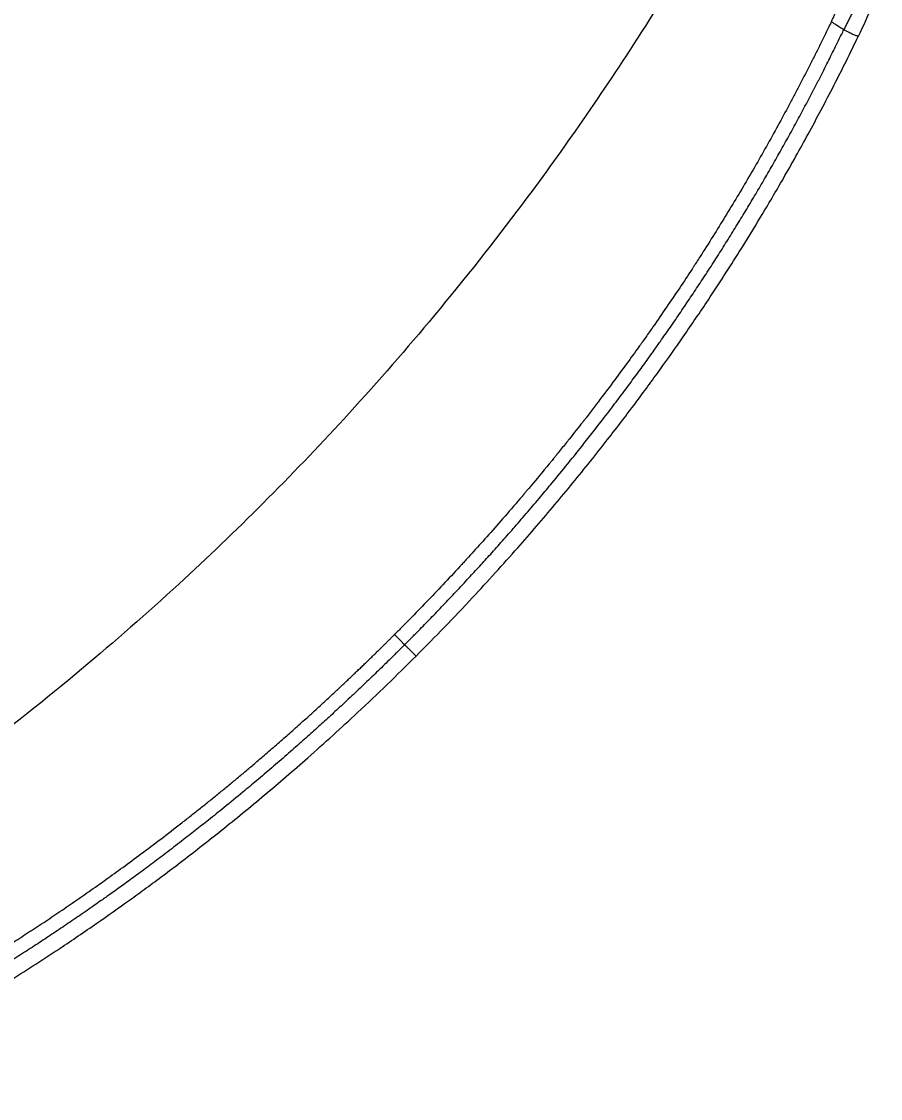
# Model space of a CAD drawing. Header units: millimetres. Extents: x 151130 to 215929, y 2134 to 34533.
# Drawn here: x 158549.8 to 158754.8, y 21280 to 21537.1 of the extents above; entities that cross this region are included whole.
import ezdxf

# ---------------------------------------------------------------- set-up
doc = ezdxf.new("R2010")
doc.units = ezdxf.units.MM
doc.layers.add('1', color=7, linetype='Continuous')
doc.styles.get("Standard").update_dxf_attribs({"font": 'isocp2.shx'})

# ---------------------------------------------------------------- blocks, each defined once
blk = doc.blocks.new('SILLA GO 34006A')
at = {"layer": '1', "color": 0, "linetype": 'Continuous', "lineweight": 18}
for points, knots in [([(15.97, 464.32), (9.5, 464.32), (-2.32, 464.12), (-18.66, 463.33), (-32.98, 462.26), (-44.08, 461.16), (-52.62, 460.16), (-58.4, 459.42), (-63.7, 458.68), (-68.67, 457.94), (-75.1, 456.92), (-83.39, 455.5), (-94.49, 453.37), (-105.58, 450.98), (-116.63, 448.34), (-127.13, 445.62), (-138.67, 442.36), (-150.91, 438.59), (-159.23, 435.79), (-163.37, 434.33)], [0, 0, 0, 0, 0.106159, 0.194197, 0.268485, 0.342092, 0.377283, 0.409729, 0.437638, 0.465219, 0.492172, 0.544671, 0.603184, 0.677781, 0.730983, 0.789677, 0.855856, 0.927972, 1, 1, 1, 1]), ([(195.31, 434.33), (191.17, 435.79), (182.85, 438.59), (170.61, 442.36), (159.07, 445.62), (148.57, 448.34), (137.52, 450.98), (126.43, 453.37), (115.33, 455.5), (107.05, 456.92), (100.61, 457.94), (95.64, 458.68), (90.34, 459.42), (84.57, 460.16), (76.02, 461.16), (64.93, 462.26), (50.6, 463.33), (34.26, 464.12), (22.44, 464.32), (15.97, 464.32)], [0, 0, 0, 0, 0.072028, 0.144144, 0.210323, 0.269017, 0.322219, 0.396816, 0.455329, 0.507828, 0.534781, 0.562362, 0.590271, 0.622717, 0.657908, 0.731515, 0.805803, 0.893841, 1, 1, 1, 1]), ([(-163.35, 434.35), (-166.03, 433.49), (-169.68, 432.06), (-174.17, 429.89), (-177.48, 427.76), (-179.27, 425.65), (-180.09, 423.89), (-180.39, 422.94), (-180.51, 422.53), (-180.56, 422.36)], [0, 0, 0, 0, 0.289662, 0.423291, 0.549592, 0.783098, 0.906546, 0.959288, 1, 1, 1, 1]), ([(-173.36, 385.21), (-171.83, 385.67), (-164.86, 387.73), (-148.43, 392.19), (-125.36, 397.68), (-99.91, 402.65), (-72.85, 406.92), (-43.66, 410.26), (-12.92, 412.28), (6.66, 412.71), (15.97, 412.71)], [0, 0, 0, 0, 0.024998, 0.11382, 0.266378, 0.395957, 0.519196, 0.694517, 0.854829, 1, 1, 1, 1]), ([(15.97, 412.71), (25.29, 412.71), (44.86, 412.28), (75.61, 410.26), (105.94, 406.79), (135.39, 402.06), (163.48, 396.34), (186.94, 390.51), (200.97, 386.49), (205.3, 385.2)], [0, 0, 0, 0, 0.145172, 0.305485, 0.480807, 0.622053, 0.771552, 0.929187, 1, 1, 1, 1])]:
    blk.add_open_spline(points, degree=3, knots=knots, dxfattribs=at)
at = {"layer": '1', "color": 0, "linetype": 'Continuous', "lineweight": 13}
for points, weights in [([(15.97, 464.32), (15.97, 464.32), (15.97, 464.11), (15.97, 463.63), (15.97, 462.87), (15.97, 461.9)], [0.741298487052, 0.644880613491, 0.572541854701, 0.524282210682, 0.500101681433, 0.500000266956]), ([(15.97, 461.9), (15.97, 461.62), (15.97, 461.34), (15.97, 461.06), (15.97, 460.77), (15.97, 460.49)], [0.500000266956, 0.499971864524, 0.501832112789, 0.505581011749, 0.511218561405, 0.518744761757]), ([(15.97, 460.49), (15.97, 459.39), (15.97, 458.45), (15.97, 457.76), (15.97, 457.31), (15.97, 457.06)], [0.518744761757, 0.549971280104, 0.613710063102, 0.70996111075, 0.83872442305, 1])]:
    blk.add_rational_spline(points, weights, degree=5, dxfattribs=at)
for points, knots in [([(15.97, 460.49), (15.66, 460.48), (15.04, 460.48), (14.11, 460.48), (13.17, 460.48), (12.23, 460.47), (10.9, 460.46), (9.2, 460.45), (7.1, 460.42), (4.97, 460.38), (2.07, 460.32), (-1.64, 460.22), (-5.9, 460.07), (-9.98, 459.9), (-13.95, 459.7), (-18.14, 459.46), (-22.6, 459.18), (-27.24, 458.84), (-31.82, 458.47), (-36.73, 458.03), (-41.66, 457.54), (-46.5, 457.01), (-50.8, 456.51), (-55.07, 455.98), (-59.47, 455.4), (-63.88, 454.77), (-68.04, 454.15), (-72.01, 453.53), (-75.44, 452.96), (-78.21, 452.49), (-81.14, 451.98), (-84.64, 451.34), (-88.85, 450.54), (-92.94, 449.73), (-97.04, 448.89), (-101.19, 448), (-105.42, 447.05), (-109.61, 446.08), (-113.74, 445.09), (-117.82, 444.07), (-121.89, 443.02), (-125.98, 441.94), (-130.1, 440.8), (-134.23, 439.63), (-138.36, 438.43), (-141.56, 437.46), (-143.83, 436.76), (-144.96, 436.41), (-145.86, 436.13), (-146.52, 435.93), (-147.19, 435.72), (-147.86, 435.5), (-148.53, 435.29), (-150.36, 434.71), (-152.59, 433.98), (-155.24, 433.1), (-157.93, 432.2), (-160.18, 431.43), (-161.77, 430.87), (-161.96, 430.81)], [0, 0, 0, 0, 0.005115, 0.010253, 0.015432, 0.020653, 0.025912, 0.037312, 0.048888, 0.060641, 0.072571, 0.096961, 0.122059, 0.143053, 0.164625, 0.187761, 0.21246, 0.238722, 0.264706, 0.288485, 0.320336, 0.346782, 0.368917, 0.392027, 0.417959, 0.442524, 0.465723, 0.487555, 0.50907, 0.523204, 0.534052, 0.558371, 0.582026, 0.605018, 0.627344, 0.651303, 0.675305, 0.699021, 0.722452, 0.745599, 0.768682, 0.792083, 0.815652, 0.839334, 0.863175, 0.886834, 0.894647, 0.902584, 0.906383, 0.910208, 0.914062, 0.917943, 0.921851, 0.925787, 0.949673, 0.960613, 0.972078, 0.99658, 1, 1, 1, 1]), ([(15.97, 460.49), (16.28, 460.48), (16.9, 460.48), (17.83, 460.48), (18.77, 460.48), (19.72, 460.47), (21.04, 460.46), (22.74, 460.45), (24.84, 460.42), (26.97, 460.38), (29.88, 460.32), (33.59, 460.22), (37.84, 460.07), (41.93, 459.9), (45.89, 459.7), (50.08, 459.46), (54.55, 459.18), (59.18, 458.84), (63.76, 458.47), (68.67, 458.03), (73.61, 457.54), (78.44, 457.01), (82.74, 456.51), (87.01, 455.98), (91.42, 455.4), (95.83, 454.77), (99.98, 454.15), (103.96, 453.53), (107.38, 452.96), (110.15, 452.49), (113.09, 451.98), (116.58, 451.34), (120.8, 450.54), (124.88, 449.73), (128.98, 448.89), (133.14, 448), (137.36, 447.05), (141.55, 446.08), (145.68, 445.09), (149.76, 444.07), (153.84, 443.02), (157.93, 441.94), (162.04, 440.8), (166.17, 439.63), (170.3, 438.43), (173.5, 437.46), (175.78, 436.76), (176.9, 436.41), (177.8, 436.13), (178.46, 435.93), (179.13, 435.72), (179.8, 435.5), (180.48, 435.29), (182.3, 434.71), (184.53, 433.98), (187.18, 433.1), (189.87, 432.2), (192.12, 431.43), (193.71, 430.87), (193.91, 430.81)], [0, 0, 0, 0, 0.005115, 0.010253, 0.015432, 0.020653, 0.025912, 0.037312, 0.048888, 0.060641, 0.072571, 0.096961, 0.122059, 0.143053, 0.164625, 0.187761, 0.21246, 0.238722, 0.264706, 0.288485, 0.320336, 0.346782, 0.368917, 0.392027, 0.417959, 0.442524, 0.465723, 0.487555, 0.50907, 0.523204, 0.534052, 0.558371, 0.582026, 0.605018, 0.627344, 0.651303, 0.675305, 0.699021, 0.722452, 0.745599, 0.768682, 0.792083, 0.815652, 0.839334, 0.863175, 0.886834, 0.894647, 0.902584, 0.906383, 0.910208, 0.914062, 0.917943, 0.921851, 0.925787, 0.949673, 0.960613, 0.972078, 0.99658, 1, 1, 1, 1]), ([(-161.25, 427.34), (-161.21, 427.35), (-161.17, 427.37), (-160.98, 427.44), (-160.83, 427.49), (-160.19, 427.71), (-159.72, 427.87), (-158.78, 428.2), (-158.32, 428.36), (-156.95, 428.83), (-156.06, 429.13), (-154.33, 429.71), (-153.49, 429.99), (-152.27, 430.4), (-151.87, 430.53), (-151.37, 430.69), (-151.25, 430.73), (-151.01, 430.81), (-150.9, 430.85), (-150.55, 430.96), (-150.31, 431.04), (-148.22, 431.72), (-146.4, 432.3), (-143.75, 433.13), (-142.88, 433.4), (-141.59, 433.8), (-141.17, 433.93), (-140.32, 434.19), (-139.85, 434.33), (-135.75, 435.57), (-132.13, 436.62), (-124.93, 438.63), (-121.32, 439.59), (-114.27, 441.4), (-110.68, 442.27), (-105.2, 443.55), (-103.35, 443.97), (-100.56, 444.59), (-99.62, 444.8), (-98.21, 445.1), (-97.74, 445.2), (-97.03, 445.35), (-96.79, 445.41), (-96.36, 445.5), (-96.15, 445.54), (-92.52, 446.31), (-88.95, 447.02), (-83.39, 448.07), (-81.5, 448.41), (-78.61, 448.93), (-77.64, 449.1), (-76.17, 449.35), (-75.68, 449.43), (-75.06, 449.54), (-74.93, 449.56), (-74.69, 449.6), (-74.54, 449.62), (-74.23, 449.68), (-74.05, 449.71), (-70.68, 450.27), (-67.22, 450.81), (-61.6, 451.63), (-59.65, 451.9), (-56.62, 452.31), (-55.59, 452.45), (-54.02, 452.65), (-53.5, 452.72), (-52.7, 452.82), (-52.43, 452.85), (-52.1, 452.89), (-52.01, 452.9), (-51.91, 452.91), (-51.87, 452.92), (-51.74, 452.93), (-51.65, 452.95), (-50.11, 453.13), (-48.43, 453.34), (-45.58, 453.66), (-44.57, 453.77), (-42.97, 453.94), (-42.43, 454), (-41.59, 454.09), (-41.3, 454.12), (-40.87, 454.16), (-40.73, 454.18), (-40.38, 454.21), (-40.2, 454.23), (-37.23, 454.53), (-34.94, 454.74), (-32.24, 454.98), (-31.46, 455.05), (-30.49, 455.13), (-30.2, 455.15), (-29.81, 455.19), (-29.68, 455.2), (-29.54, 455.21), (-29.51, 455.21), (-29.47, 455.21), (-29.45, 455.22), (-29.43, 455.22), (-29.43, 455.22), (-29.37, 455.22), (-29.33, 455.23), (-29.26, 455.23), (-29.23, 455.23), (-29.13, 455.24), (-29.06, 455.25), (-24.61, 455.61), (-20.56, 455.88), (-14.96, 456.21), (-13.18, 456.31), (-10.62, 456.43), (-9.79, 456.47), (-8.58, 456.52), (-8.18, 456.54), (-7.58, 456.57), (-7.39, 456.57), (-7.09, 456.59), (-7, 456.59), (-6.85, 456.6), (-6.82, 456.6), (-6.69, 456.6), (-6.63, 456.6), (-2.52, 456.77), (1.39, 456.88), (7.02, 456.99), (8.86, 457.02), (11.57, 457.04), (12.46, 457.05), (14.23, 457.06), (15.1, 457.06), (15.97, 457.06)], [0, 0, 0, 0, 0.000649, 0.000649, 0.003013, 0.003013, 0.010802, 0.010802, 0.018591, 0.018591, 0.034169, 0.034169, 0.049747, 0.049747, 0.057536, 0.057536, 0.059483, 0.059483, 0.06143, 0.06143, 0.065325, 0.065325, 0.09648, 0.09648, 0.112058, 0.112058, 0.119847, 0.119847, 0.127636, 0.127636, 0.189948, 0.189948, 0.25226, 0.25226, 0.314571, 0.314571, 0.345727, 0.345727, 0.361305, 0.361305, 0.369094, 0.369094, 0.372989, 0.372989, 0.376883, 0.376883, 0.439195, 0.439195, 0.470351, 0.470351, 0.485929, 0.485929, 0.493717, 0.493717, 0.495665, 0.495665, 0.497612, 0.497612, 0.501506, 0.501506, 0.563818, 0.563818, 0.594974, 0.594974, 0.610552, 0.610552, 0.618341, 0.618341, 0.622235, 0.622235, 0.623209, 0.623209, 0.624183, 0.624183, 0.62613, 0.62613, 0.657286, 0.657286, 0.672864, 0.672864, 0.680653, 0.680653, 0.684547, 0.684547, 0.686494, 0.686494, 0.688442, 0.688442, 0.719597, 0.719597, 0.735175, 0.735175, 0.742964, 0.742964, 0.746859, 0.746859, 0.747832, 0.747832, 0.748319, 0.748319, 0.748806, 0.748806, 0.749293, 0.749293, 0.74978, 0.74978, 0.750753, 0.750753, 0.813065, 0.813065, 0.844221, 0.844221, 0.859799, 0.859799, 0.867588, 0.867588, 0.871482, 0.871482, 0.873429, 0.873429, 0.874403, 0.874403, 0.875377, 0.875377, 0.937688, 0.937688, 0.968844, 0.968844, 0.984422, 0.984422, 1, 1, 1, 1]), ([(193.2, 427.34), (193.13, 427.36), (192.9, 427.45), (192.4, 427.62), (191.62, 427.89), (190.55, 428.26), (189.18, 428.73), (187.88, 429.17), (186.7, 429.57), (185.74, 429.89), (184.73, 430.23), (183.65, 430.58), (181.07, 431.43), (177.12, 432.7), (171.14, 434.54), (164.58, 436.48), (157.36, 438.5), (151.22, 440.12), (146.15, 441.4), (142.11, 442.39), (137.96, 443.37), (133.71, 444.33), (129.35, 445.28), (124.89, 446.21), (120.32, 447.12), (115.65, 448.01), (110.87, 448.88), (106.03, 449.71), (100.99, 450.52), (95.64, 451.33), (89.81, 452.15), (84.83, 452.8), (80.84, 453.28), (78.03, 453.6), (75.21, 453.91), (72.39, 454.21), (69.56, 454.49), (66.74, 454.76), (63.92, 455.01), (61.41, 455.22), (59.21, 455.39), (57.33, 455.53), (55.45, 455.67), (53.57, 455.8), (51.69, 455.92), (49.82, 456.04), (47.94, 456.15), (46.07, 456.25), (44.2, 456.35), (42.32, 456.44), (40.45, 456.53), (38.74, 456.6), (37.18, 456.66), (35.81, 456.71), (34.47, 456.76), (33.16, 456.8), (31.88, 456.83), (30.64, 456.87), (29.43, 456.9), (28.25, 456.92), (27.11, 456.95), (26, 456.97), (24.92, 456.99), (23.88, 457), (22.87, 457.02), (21.89, 457.03), (20.95, 457.04), (20.03, 457.04), (19.16, 457.05), (18.31, 457.05), (17.5, 457.06), (16.73, 457.06), (16.22, 457.06), (15.97, 457.06)], [0, 0, 0, 0, 0.001193, 0.004085, 0.008677, 0.014969, 0.02296, 0.03265, 0.037908, 0.043511, 0.049457, 0.055747, 0.062381, 0.094481, 0.124698, 0.166463, 0.208026, 0.249389, 0.271894, 0.294946, 0.318546, 0.342693, 0.367389, 0.392633, 0.418425, 0.444767, 0.471657, 0.499097, 0.526414, 0.556373, 0.588972, 0.624213, 0.639919, 0.655625, 0.671331, 0.687037, 0.702743, 0.718449, 0.734155, 0.749861, 0.76031, 0.770752, 0.781187, 0.791614, 0.802033, 0.812444, 0.822848, 0.833244, 0.843632, 0.854013, 0.864385, 0.87475, 0.882559, 0.890184, 0.897624, 0.904879, 0.91195, 0.918837, 0.925539, 0.932056, 0.938389, 0.944538, 0.950502, 0.956282, 0.961877, 0.967288, 0.972514, 0.977556, 0.982414, 0.987087, 0.991576, 0.99588, 1, 1, 1, 1]), ([(-163.37, 434.35), (-163.35, 434.35), (-163.3, 434.33), (-163.19, 434.19), (-163.05, 433.94), (-162.89, 433.59), (-162.72, 433.17), (-162.54, 432.71), (-162.43, 432.36), (-162.37, 432.19)], [0, 0, 0, 0, 0.141067, 0.289702, 0.438875, 0.586214, 0.729713, 0.867915, 1, 1, 1, 1]), ([(-162.37, 432.19), (-162.3, 431.97), (-162.16, 431.53), (-162.03, 431.05), (-161.96, 430.81)], [0, 0, 0, 0, 0.485257, 1, 1, 1, 1]), ([(-180.68, 421.31), (-180.67, 421.31), (-180.67, 421.3), (-180.67, 421.3), (-180.67, 421.29), (-180.66, 421.28), (-180.66, 421.28), (-180.66, 421.28), (-180.65, 421.28), (-180.65, 421.28), (-180.65, 421.29), (-180.64, 421.29), (-180.64, 421.3), (-180.64, 421.31), (-180.63, 421.32), (-180.63, 421.32), (-180.62, 421.34), (-180.62, 421.35), (-180.62, 421.36), (-180.61, 421.37), (-180.61, 421.39), (-180.6, 421.41), (-180.6, 421.42), (-180.59, 421.44), (-180.59, 421.46), (-180.58, 421.48), (-180.58, 421.5), (-180.57, 421.52), (-180.57, 421.54), (-180.56, 421.56), (-180.56, 421.58), (-180.55, 421.6), (-180.55, 421.62), (-180.54, 421.65), (-180.54, 421.67), (-180.53, 421.69), (-180.52, 421.71), (-180.52, 421.74), (-180.51, 421.76), (-180.51, 421.78), (-180.5, 421.81), (-180.5, 421.83), (-180.49, 421.85), (-180.48, 421.88), (-180.48, 421.9), (-180.47, 421.92), (-180.46, 421.94), (-180.46, 421.96), (-180.45, 421.98), (-180.45, 422.01), (-180.44, 422.03), (-180.43, 422.04), (-180.43, 422.06), (-180.42, 422.08), (-180.41, 422.1), (-180.41, 422.12), (-180.4, 422.13), (-180.4, 422.15), (-180.39, 422.17), (-180.38, 422.18), (-180.38, 422.2), (-180.37, 422.21), (-180.36, 422.22), (-180.36, 422.24), (-180.35, 422.25), (-180.34, 422.27), (-180.34, 422.28), (-180.33, 422.3), (-180.32, 422.31), (-180.32, 422.33), (-180.31, 422.34), (-180.3, 422.36), (-180.3, 422.37), (-180.29, 422.39), (-180.28, 422.4), (-180.28, 422.42), (-180.26, 422.45), (-180.23, 422.51), (-180.19, 422.59), (-180.11, 422.75), (-179.96, 423), (-179.75, 423.3), (-179.54, 423.58), (-179.26, 423.89), (-178.94, 424.19), (-178.56, 424.5), (-178.2, 424.76), (-177.81, 425.01), (-177.44, 425.21), (-177.13, 425.37), (-176.91, 425.47), (-176.73, 425.56), (-176.57, 425.62), (-176.39, 425.7), (-176.18, 425.79), (-175.86, 425.92), (-175.49, 426.06), (-175.02, 426.24), (-174.53, 426.42), (-173.96, 426.62), (-173.37, 426.82), (-172.79, 427.02), (-172.17, 427.24), (-171.5, 427.47), (-170.7, 427.75), (-169.94, 428.03), (-169.24, 428.28), (-168.72, 428.47), (-168.27, 428.63), (-167.89, 428.77), (-167.5, 428.91), (-167.1, 429.05), (-166.68, 429.2), (-166.05, 429.42), (-165.24, 429.71), (-164.42, 429.99), (-163.78, 430.21), (-163.33, 430.36), (-162.88, 430.51), (-162.42, 430.66), (-162.12, 430.76), (-161.96, 430.81)], [0, 0, 0, 0, 0.000926, 0.001891, 0.002891, 0.003924, 0.004986, 0.006075, 0.007196, 0.008352, 0.009546, 0.010781, 0.012054, 0.013366, 0.014714, 0.016099, 0.017519, 0.018973, 0.02046, 0.021978, 0.023527, 0.025105, 0.02671, 0.028341, 0.029996, 0.031674, 0.033374, 0.035093, 0.03683, 0.038583, 0.040351, 0.042131, 0.043923, 0.045724, 0.047534, 0.049349, 0.051168, 0.052991, 0.054814, 0.056636, 0.058456, 0.060272, 0.062082, 0.063885, 0.065678, 0.06746, 0.069229, 0.070985, 0.072724, 0.074446, 0.076149, 0.077831, 0.079491, 0.081127, 0.082739, 0.08433, 0.0859, 0.087454, 0.088991, 0.090516, 0.09203, 0.093534, 0.095032, 0.096525, 0.098015, 0.099505, 0.100996, 0.10249, 0.10399, 0.105496, 0.10701, 0.108529, 0.110052, 0.111578, 0.113105, 0.114632, 0.116157, 0.124024, 0.131882, 0.139731, 0.173072, 0.206241, 0.231635, 0.256917, 0.299748, 0.327018, 0.354314, 0.381655, 0.408363, 0.42249, 0.436532, 0.444413, 0.452267, 0.460124, 0.472105, 0.484057, 0.507345, 0.523077, 0.54665, 0.570182, 0.593417, 0.617024, 0.637579, 0.663577, 0.692225, 0.725323, 0.746451, 0.767661, 0.781104, 0.794567, 0.808053, 0.82156, 0.836975, 0.852414, 0.887185, 0.922074, 0.937616, 0.95318, 0.968765, 0.984373, 1, 1, 1, 1]), ([(-161.96, 430.81), (-161.91, 430.62), (-161.81, 430.23), (-161.67, 429.67), (-161.54, 429.13), (-161.43, 428.63), (-161.35, 428.19), (-161.29, 427.83), (-161.26, 427.54), (-161.25, 427.4), (-161.25, 427.34)], [0, 0, 0, 0, 0.125418, 0.253946, 0.384114, 0.51422, 0.64247, 0.76714, 0.886718, 1, 1, 1, 1]), ([(-161.25, 427.34), (-161.53, 427.24), (-162.08, 427.05), (-162.89, 426.75), (-163.67, 426.47), (-164.42, 426.18), (-165.14, 425.9), (-165.83, 425.62), (-166.5, 425.35), (-167.13, 425.07), (-167.74, 424.8), (-168.32, 424.53), (-168.87, 424.27), (-169.4, 424), (-169.9, 423.74), (-170.38, 423.48), (-170.83, 423.22), (-171.26, 422.96), (-171.52, 422.78), (-171.66, 422.69)], [0, 0, 0, 0, 0.074349, 0.146222, 0.215696, 0.282856, 0.347792, 0.410605, 0.471401, 0.530301, 0.58743, 0.642931, 0.696953, 0.74966, 0.801228, 0.851844, 0.901705, 0.951019, 1, 1, 1, 1])]:
    blk.add_open_spline(points, degree=3, knots=knots, dxfattribs=at)
at = {"color": 1, "insert": (-136.78, 287.23), "char_height": 50, "attachment_point": 1}
blk.add_mtext_dynamic_manual_height_columns('SILLA GO\\P  34006A', width=1694.1086, gutter_width=1, heights=[0], dxfattribs=at)
blk = doc.blocks.new('*U99')
at = {"rotation": 90}
blk.add_blockref('SILLA GO 34006A', (242.34, -654.52), dxfattribs=at)
blk = doc.blocks.new('*U100')
at = {"color": 0, "linetype": 'ByBlock', "lineweight": -2, "transparency": 16777216, "rotation": 90.00000000000004}
blk.add_blockref('*U99', (214310.19, 32814.58, -2977.12), dxfattribs=at)
blk = doc.blocks.new('MRC90')
at = {"color": 5, "rotation": 45}
blk.add_blockref('*U100', (-128356.18, -175660.78), dxfattribs=at)

msp = doc.modelspace()

# ---------------------------------------------------------------- block references
at = {"color": 5}
msp.add_blockref('MRC90', (158054.88, 22008.22), dxfattribs=at)

doc.saveas('drawing.dxf')
